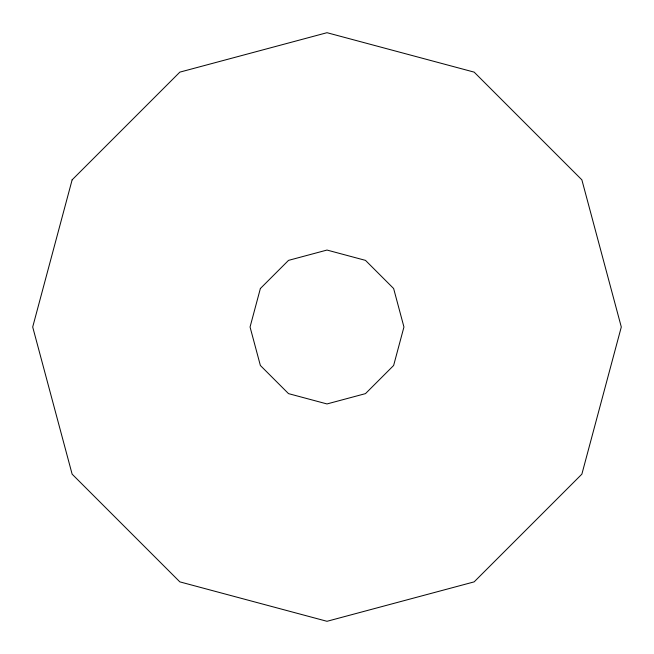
<?xml version="1.0" encoding="UTF-8"?>
<svg xmlns="http://www.w3.org/2000/svg" width="654" height="654" viewBox="0 0 654 654"><rect width="100%" height="100%" fill="white"/><g stroke="black" fill="none" stroke-linecap="round" stroke-linejoin="round"><path stroke-width="0.98" d="M72.128 179.85L32.7 327L72.128 474.15L179.85 581.872L327 621.3L474.15 581.872L581.872 474.15L621.3 327L581.872 179.85L474.15 72.128L327 32.7L179.85 72.128L72.128 179.85M260.366 288.528L250.057 327L260.366 365.472L288.528 393.634L327 403.943L365.472 393.634L393.634 365.472L403.943 327L393.634 288.528L365.472 260.366L327 250.057L288.528 260.366L260.366 288.528"/></g></svg>
